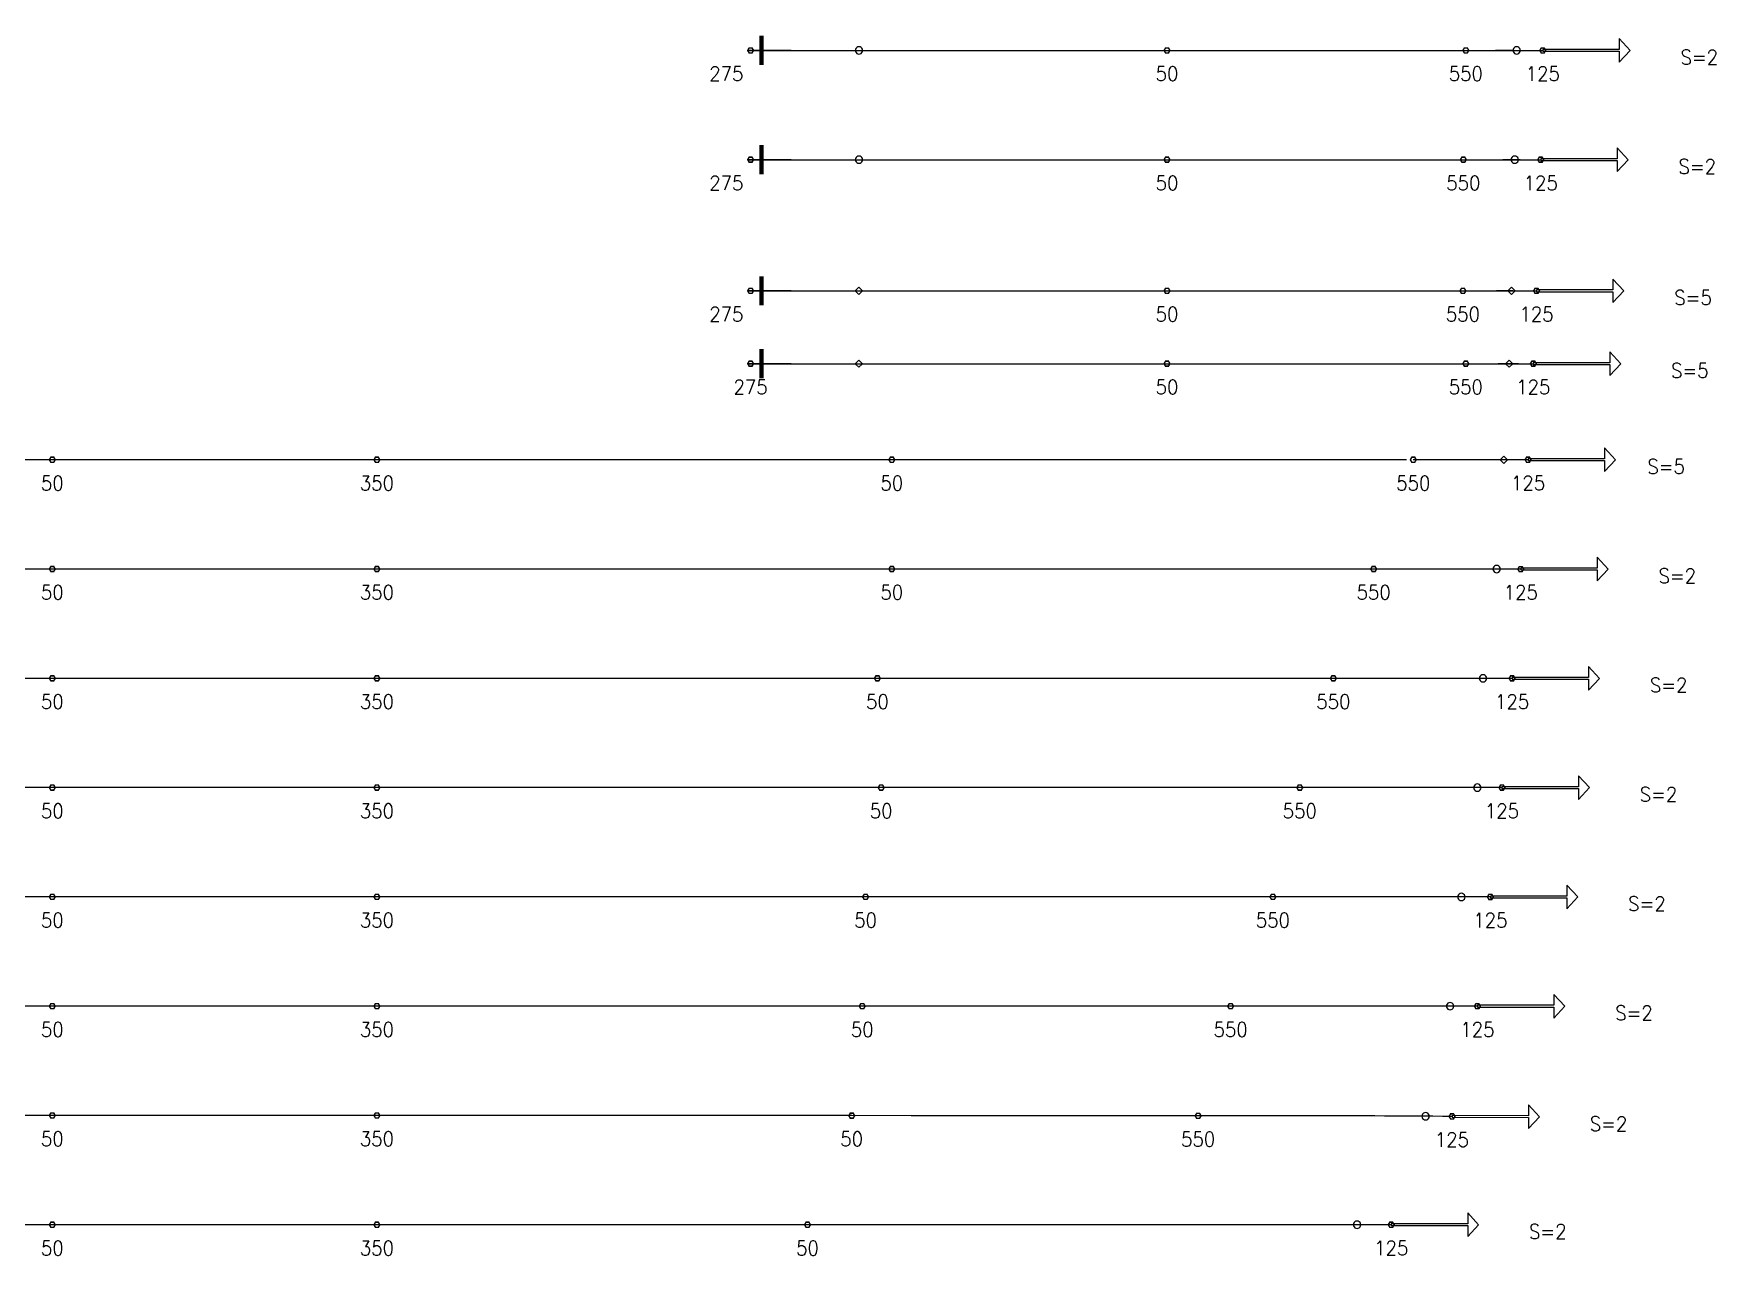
# Model space of a CAD drawing. Header units: millimetres. Extents: x -109376 to 505271, y -20580 to 113678.
# Drawn here: x 326172 to 349266, y 40080 to 56848 of the extents above; entities that cross this region are included whole.
import ezdxf

# ---------------------------------------------------------------- set-up
doc = ezdxf.new("R2010")
doc.units = ezdxf.units.MM
doc.layers.add('Current_plane_Tendon', color=7, linetype='Continuous', true_color=0xab0000)
doc.styles.get("Standard").update_dxf_attribs({"font": 'arial.ttf'})

# ---------------------------------------------------------------- blocks, each defined once
blk = doc.blocks.new('fdsfsdfdsf')
at = {"layer": 'Current_plane_Tendon', "color": 14, "linetype": 'Continuous', "true_color": 0xab0000, "elevation": 180}
for points in [[(460857, 315622, 60, 60, 0), (460857, 315222, 60, 60, 0)], [(460857, 314122, 60, 60, 0), (460857, 313722, 60, 60, 0)], [(460857, 312322, 60, 60, 0), (460857, 311922, 60, 60, 0)], [(460857, 311322, 60, 60, 0), (460857, 310922, 60, 60, 0)]]:
    blk.add_lwpolyline(points, format="xyseb", dxfattribs=at)
at = {"layer": 'Current_plane_Tendon', "color": 14, "linetype": 'Continuous', "true_color": 0xab0000}
for points, elevation in [([(462244, 315422), (462242, 315437), (462235, 315451), (462223, 315462), (462210, 315469), (462194, 315472), (462179, 315469), (462165, 315462), (462154, 315451), (462147, 315437), (462144, 315422), (462147, 315406), (462154, 315392), (462165, 315381), (462179, 315374), (462194, 315372), (462210, 315374), (462223, 315381), (462235, 315392), (462242, 315406), (462244, 315422)], 180), ([(471272, 315422), (471269, 315437), (471262, 315451), (471251, 315462), (471237, 315469), (471222, 315472), (471206, 315469), (471192, 315462), (471181, 315451), (471174, 315437), (471172, 315422), (471174, 315406), (471181, 315392), (471192, 315381), (471206, 315374), (471222, 315372), (471237, 315374), (471251, 315381), (471262, 315392), (471269, 315406), (471272, 315422)], 180), ([(471579, 315410), (472629, 315410), (472629, 315260), (472779, 315422), (472629, 315584), (472629, 315434), (471579, 315434)], 55), ([(471551, 313910), (472601, 313910), (472601, 313760), (472751, 313922), (472601, 314084), (472601, 313934), (471551, 313934)], 58), ([(462244, 313922), (462242, 313937), (462235, 313951), (462223, 313962), (462210, 313969), (462194, 313972), (462179, 313969), (462165, 313962), (462154, 313951), (462147, 313937), (462144, 313922), (462147, 313906), (462154, 313892), (462165, 313881), (462179, 313874), (462194, 313872), (462210, 313874), (462223, 313881), (462235, 313892), (462242, 313906), (462244, 313922)], 180), ([(471244, 313922), (471242, 313937), (471235, 313951), (471224, 313962), (471210, 313969), (471194, 313972), (471179, 313969), (471165, 313962), (471154, 313951), (471147, 313937), (471144, 313922), (471147, 313906), (471154, 313892), (471165, 313881), (471179, 313874), (471194, 313872), (471210, 313874), (471224, 313881), (471235, 313892), (471242, 313906), (471244, 313922)], 183), ([(471493, 312110), (472543, 312110), (472543, 311960), (472693, 312122), (472543, 312284), (472543, 312134), (471493, 312134)], 75), ([(462244, 312122), (462194, 312172), (462144, 312122), (462194, 312072), (462244, 312122)], 180), ([(471200, 312122), (471150, 312172), (471100, 312122), (471150, 312072), (471200, 312122)], 200), ([(462244, 311122), (462194, 311172), (462144, 311122), (462194, 311072), (462244, 311122)], 180), ([(471166, 311122), (471116, 311172), (471066, 311122), (471116, 311072), (471166, 311122)], 180), ([(471449, 311110), (472499, 311110), (472499, 310960), (472649, 311122), (472499, 311284), (472499, 311134), (471449, 311134)], 55), ([(471377, 309792), (472427, 309792), (472427, 309642), (472577, 309804), (472427, 309966), (472427, 309816), (471377, 309816)], 180), ([(471096, 309804), (471046, 309854), (470996, 309804), (471046, 309754), (471096, 309804)], 305), ([(470996, 308303), (470994, 308318), (470987, 308332), (470976, 308343), (470962, 308350), (470946, 308353), (470931, 308350), (470917, 308343), (470906, 308332), (470899, 308318), (470896, 308303), (470899, 308287), (470906, 308273), (470917, 308262), (470931, 308255), (470946, 308253), (470962, 308255), (470976, 308262), (470987, 308273), (470994, 308287), (470996, 308303)], 182), ([(471277, 308291), (472327, 308291), (472327, 308141), (472477, 308303), (472327, 308465), (472327, 308315), (471277, 308315)], 57), ([(471158, 306791), (472208, 306791), (472208, 306641), (472358, 306803), (472208, 306965), (472208, 306815), (471158, 306815)], 58), ([(470808, 306803), (470806, 306819), (470799, 306833), (470787, 306844), (470774, 306851), (470758, 306853), (470743, 306851), (470729, 306844), (470718, 306833), (470711, 306819), (470708, 306803), (470711, 306788), (470718, 306774), (470729, 306763), (470743, 306756), (470758, 306753), (470774, 306756), (470787, 306763), (470799, 306774), (470806, 306788), (470808, 306803)], 183), ([(470732, 305303), (470729, 305319), (470722, 305333), (470711, 305344), (470697, 305351), (470682, 305353), (470666, 305351), (470652, 305344), (470641, 305333), (470634, 305319), (470632, 305303), (470634, 305288), (470641, 305274), (470652, 305263), (470666, 305256), (470682, 305253), (470697, 305256), (470711, 305263), (470722, 305274), (470729, 305288), (470732, 305303)], 184), ([(471019, 305291), (472069, 305291), (472069, 305141), (472219, 305303), (472069, 305465), (472069, 305315), (471019, 305315)], 59), ([(470860, 303791), (471910, 303791), (471910, 303641), (472060, 303803), (471910, 303965), (471910, 303815), (470860, 303815)], 58), ([(470512, 303803), (470510, 303818), (470503, 303832), (470492, 303843), (470478, 303850), (470462, 303853), (470447, 303850), (470433, 303843), (470422, 303832), (470415, 303818), (470412, 303803), (470415, 303787), (470422, 303773), (470433, 303762), (470447, 303755), (470462, 303753), (470478, 303755), (470492, 303762), (470503, 303773), (470510, 303787), (470512, 303803)], 183), ([(470357, 302303), (470355, 302319), (470348, 302333), (470337, 302344), (470323, 302351), (470307, 302353), (470292, 302351), (470278, 302344), (470267, 302333), (470260, 302319), (470257, 302303), (470260, 302288), (470267, 302274), (470278, 302263), (470292, 302256), (470307, 302253), (470323, 302256), (470337, 302263), (470348, 302274), (470355, 302288), (470357, 302303)], 184), ([(470682, 302291), (471732, 302291), (471732, 302141), (471882, 302303), (471732, 302465), (471732, 302315), (470682, 302315)], 59), ([(470334, 300779), (471384, 300774), (471383, 300624), (471534, 300785), (471385, 300948), (471384, 300798), (470334, 300803)], 62), ([(470020, 300792), (470018, 300808), (470011, 300822), (470000, 300833), (469986, 300840), (469970, 300842), (469955, 300840), (469941, 300833), (469930, 300822), (469923, 300808), (469920, 300792), (469923, 300777), (469930, 300763), (469941, 300752), (469955, 300745), (469970, 300742), (469986, 300745), (470000, 300752), (470011, 300763), (470018, 300777), (470020, 300792)], 187), ([(469080, 299304), (469078, 299319), (469071, 299333), (469059, 299344), (469046, 299351), (469030, 299354), (469015, 299351), (469001, 299344), (468990, 299333), (468983, 299319), (468980, 299304), (468983, 299288), (468990, 299274), (469001, 299263), (469015, 299256), (469030, 299254), (469046, 299256), (469059, 299263), (469071, 299274), (469078, 299288), (469080, 299304)], 189), ([(469499, 299292), (470549, 299292), (470549, 299142), (470699, 299304), (470549, 299466), (470549, 299316), (469499, 299316)], 64)]:
    blk.add_lwpolyline(points, close=True, dxfattribs=dict(at, elevation=elevation))
for points, elevation in [([(460747, 315422, 20, 20, 0), (460727, 315456, 20, 20, 0), (460687, 315456, 20, 20, 0), (460667, 315422, 20, 20, 0), (460687, 315387, 20, 20, 0), (460727, 315387, 20, 20, 0)], 55), ([(466462, 315422, 20, 20, 0), (466442, 315456, 20, 20, 0), (466402, 315456, 20, 20, 0), (466382, 315422, 20, 20, 0), (466402, 315387, 20, 20, 0), (466442, 315387, 20, 20, 0)], -20), ([(470563, 315422, 20, 20, 0), (470543, 315456, 20, 20, 0), (470503, 315456, 20, 20, 0), (470483, 315422, 20, 20, 0), (470503, 315387, 20, 20, 0), (470543, 315387, 20, 20, 0)], 130), ([(471619, 315422, 20, 20, 0), (471599, 315456, 20, 20, 0), (471559, 315456, 20, 20, 0), (471539, 315422, 20, 20, 0), (471559, 315387, 20, 20, 0), (471599, 315387, 20, 20, 0)], 55), ([(460747, 313922, 20, 20, 0), (460727, 313956, 20, 20, 0), (460687, 313956, 20, 20, 0), (460667, 313922, 20, 20, 0), (460687, 313887, 20, 20, 0), (460727, 313887, 20, 20, 0)], 55), ([(466462, 313922, 20, 20, 0), (466442, 313956, 20, 20, 0), (466402, 313956, 20, 20, 0), (466382, 313922, 20, 20, 0), (466402, 313887, 20, 20, 0), (466442, 313887, 20, 20, 0)], -20), ([(470529, 313922, 20, 20, 0), (470509, 313956, 20, 20, 0), (470469, 313956, 20, 20, 0), (470449, 313922, 20, 20, 0), (470469, 313887, 20, 20, 0), (470509, 313887, 20, 20, 0)], 133), ([(471591, 313922, 20, 20, 0), (471571, 313956, 20, 20, 0), (471531, 313956, 20, 20, 0), (471511, 313922, 20, 20, 0), (471531, 313887, 20, 20, 0), (471571, 313887, 20, 20, 0)], 58), ([(460747, 312122, 20, 20, 0), (460727, 312156, 20, 20, 0), (460687, 312156, 20, 20, 0), (460667, 312122, 20, 20, 0), (460687, 312087, 20, 20, 0), (460727, 312087, 20, 20, 0)], 55), ([(466462, 312122, 20, 20, 0), (466442, 312156, 20, 20, 0), (466402, 312156, 20, 20, 0), (466382, 312122, 20, 20, 0), (466402, 312087, 20, 20, 0), (466442, 312087, 20, 20, 0)], -20), ([(470523, 312122, 20, 20, 0), (470503, 312156, 20, 20, 0), (470463, 312156, 20, 20, 0), (470443, 312122, 20, 20, 0), (470463, 312087, 20, 20, 0), (470503, 312087, 20, 20, 0)], 150), ([(471533, 312122, 20, 20, 0), (471513, 312156, 20, 20, 0), (471473, 312156, 20, 20, 0), (471453, 312122, 20, 20, 0), (471473, 312087, 20, 20, 0), (471513, 312087, 20, 20, 0)], 75), ([(460747, 311122, 20, 20, 0), (460727, 311156, 20, 20, 0), (460687, 311156, 20, 20, 0), (460667, 311122, 20, 20, 0), (460687, 311087, 20, 20, 0), (460727, 311087, 20, 20, 0)], 55), ([(466462, 311122, 20, 20, 0), (466442, 311156, 20, 20, 0), (466402, 311156, 20, 20, 0), (466382, 311122, 20, 20, 0), (466402, 311087, 20, 20, 0), (466442, 311087, 20, 20, 0)], -20), ([(470563, 311122, 20, 20, 0), (470543, 311156, 20, 20, 0), (470503, 311156, 20, 20, 0), (470483, 311122, 20, 20, 0), (470503, 311087, 20, 20, 0), (470543, 311087, 20, 20, 0)], 130), ([(471489, 311122, 20, 20, 0), (471469, 311156, 20, 20, 0), (471429, 311156, 20, 20, 0), (471409, 311122, 20, 20, 0), (471429, 311087, 20, 20, 0), (471469, 311087, 20, 20, 0)], 55), ([(451163, 309803, 20, 20, 0), (451143, 309838, 20, 20, 0), (451103, 309838, 20, 20, 0), (451083, 309803, 20, 20, 0), (451103, 309769, 20, 20, 0), (451143, 309769, 20, 20, 0)], -170), ([(455618, 309803, 20, 20, 0), (455598, 309838, 20, 20, 0), (455558, 309838, 20, 20, 0), (455538, 309803, 20, 20, 0), (455558, 309769, 20, 20, 0), (455598, 309769, 20, 20, 0)], 130), ([(462685, 309803, 20, 20, 0), (462665, 309838, 20, 20, 0), (462625, 309838, 20, 20, 0), (462605, 309803, 20, 20, 0), (462625, 309769, 20, 20, 0), (462665, 309769, 20, 20, 0)], -20), ([(469842, 309803, 20, 20, 0), (469822, 309838, 20, 20, 0), (469782, 309838, 20, 20, 0), (469762, 309803, 20, 20, 0), (469782, 309769, 20, 20, 0), (469822, 309769, 20, 20, 0)], 255), ([(471417, 309804, 20, 20, 0), (471397, 309838, 20, 20, 0), (471357, 309838, 20, 20, 0), (471337, 309804, 20, 20, 0), (471357, 309769, 20, 20, 0), (471397, 309769, 20, 20, 0)], 180), ([(451163, 308303, 20, 20, 0), (451143, 308338, 20, 20, 0), (451103, 308338, 20, 20, 0), (451083, 308303, 20, 20, 0), (451103, 308269, 20, 20, 0), (451143, 308269, 20, 20, 0)], -20), ([(455618, 308303, 20, 20, 0), (455598, 308338, 20, 20, 0), (455558, 308338, 20, 20, 0), (455538, 308303, 20, 20, 0), (455558, 308269, 20, 20, 0), (455598, 308269, 20, 20, 0)], 130), ([(462685, 308303, 20, 20, 0), (462665, 308338, 20, 20, 0), (462625, 308338, 20, 20, 0), (462605, 308303, 20, 20, 0), (462625, 308269, 20, 20, 0), (462665, 308269, 20, 20, 0)], -20), ([(469298, 308303, 20, 20, 0), (469278, 308338, 20, 20, 0), (469238, 308338, 20, 20, 0), (469218, 308303, 20, 20, 0), (469238, 308269, 20, 20, 0), (469278, 308269, 20, 20, 0)], 132), ([(471317, 308303, 20, 20, 0), (471297, 308337, 20, 20, 0), (471257, 308337, 20, 20, 0), (471237, 308303, 20, 20, 0), (471257, 308268, 20, 20, 0), (471297, 308268, 20, 20, 0)], 57), ([(451163, 306803, 20, 20, 0), (451143, 306838, 20, 20, 0), (451103, 306838, 20, 20, 0), (451083, 306803, 20, 20, 0), (451103, 306769, 20, 20, 0), (451143, 306769, 20, 20, 0)], -20), ([(455618, 306803, 20, 20, 0), (455598, 306838, 20, 20, 0), (455558, 306838, 20, 20, 0), (455538, 306803, 20, 20, 0), (455558, 306769, 20, 20, 0), (455598, 306769, 20, 20, 0)], 130), ([(462487, 306803, 20, 20, 0), (462467, 306838, 20, 20, 0), (462427, 306838, 20, 20, 0), (462407, 306803, 20, 20, 0), (462427, 306769, 20, 20, 0), (462467, 306769, 20, 20, 0)], -20), ([(468745, 306803, 20, 20, 0), (468725, 306838, 20, 20, 0), (468685, 306838, 20, 20, 0), (468665, 306803, 20, 20, 0), (468685, 306769, 20, 20, 0), (468725, 306769, 20, 20, 0)], 133), ([(471198, 306803, 20, 20, 0), (471178, 306838, 20, 20, 0), (471138, 306838, 20, 20, 0), (471118, 306803, 20, 20, 0), (471138, 306768, 20, 20, 0), (471178, 306768, 20, 20, 0)], 58), ([(451163, 305303, 20, 20, 0), (451143, 305338, 20, 20, 0), (451103, 305338, 20, 20, 0), (451083, 305303, 20, 20, 0), (451103, 305269, 20, 20, 0), (451143, 305269, 20, 20, 0)], -20), ([(455618, 305303, 20, 20, 0), (455598, 305338, 20, 20, 0), (455558, 305338, 20, 20, 0), (455538, 305303, 20, 20, 0), (455558, 305269, 20, 20, 0), (455598, 305269, 20, 20, 0)], 130), ([(462539, 305303, 20, 20, 0), (462519, 305338, 20, 20, 0), (462479, 305338, 20, 20, 0), (462459, 305303, 20, 20, 0), (462479, 305269, 20, 20, 0), (462519, 305269, 20, 20, 0)], -20), ([(468284, 305303, 20, 20, 0), (468264, 305338, 20, 20, 0), (468224, 305338, 20, 20, 0), (468204, 305303, 20, 20, 0), (468224, 305269, 20, 20, 0), (468264, 305269, 20, 20, 0)], 134), ([(471059, 305303, 20, 20, 0), (471039, 305338, 20, 20, 0), (470999, 305338, 20, 20, 0), (470979, 305303, 20, 20, 0), (470999, 305269, 20, 20, 0), (471039, 305269, 20, 20, 0)], 59), ([(451163, 303803, 20, 20, 0), (451143, 303838, 20, 20, 0), (451103, 303838, 20, 20, 0), (451083, 303803, 20, 20, 0), (451103, 303769, 20, 20, 0), (451143, 303769, 20, 20, 0)], -20), ([(455618, 303803, 20, 20, 0), (455598, 303838, 20, 20, 0), (455558, 303838, 20, 20, 0), (455538, 303803, 20, 20, 0), (455558, 303769, 20, 20, 0), (455598, 303769, 20, 20, 0)], 130), ([(462325, 303803, 20, 20, 0), (462305, 303838, 20, 20, 0), (462265, 303838, 20, 20, 0), (462245, 303803, 20, 20, 0), (462265, 303769, 20, 20, 0), (462305, 303769, 20, 20, 0)], -20), ([(467915, 303803, 20, 20, 0), (467895, 303838, 20, 20, 0), (467855, 303838, 20, 20, 0), (467835, 303803, 20, 20, 0), (467855, 303769, 20, 20, 0), (467895, 303769, 20, 20, 0)], 133), ([(470900, 303803, 20, 20, 0), (470880, 303838, 20, 20, 0), (470840, 303838, 20, 20, 0), (470820, 303803, 20, 20, 0), (470840, 303768, 20, 20, 0), (470880, 303768, 20, 20, 0)], 58), ([(451163, 302303, 20, 20, 0), (451143, 302338, 20, 20, 0), (451103, 302338, 20, 20, 0), (451083, 302303, 20, 20, 0), (451103, 302269, 20, 20, 0), (451143, 302269, 20, 20, 0)], -20), ([(455618, 302303, 20, 20, 0), (455598, 302338, 20, 20, 0), (455558, 302338, 20, 20, 0), (455538, 302303, 20, 20, 0), (455558, 302269, 20, 20, 0), (455598, 302269, 20, 20, 0)], 130), ([(462279, 302303, 20, 20, 0), (462259, 302338, 20, 20, 0), (462219, 302338, 20, 20, 0), (462199, 302303, 20, 20, 0), (462219, 302269, 20, 20, 0), (462259, 302269, 20, 20, 0)], -20), ([(467335, 302303, 20, 20, 0), (467315, 302338, 20, 20, 0), (467275, 302338, 20, 20, 0), (467255, 302303, 20, 20, 0), (467275, 302269, 20, 20, 0), (467315, 302269, 20, 20, 0)], 134), ([(470722, 302303, 20, 20, 0), (470702, 302338, 20, 20, 0), (470662, 302338, 20, 20, 0), (470642, 302303, 20, 20, 0), (470662, 302268, 20, 20, 0), (470702, 302268, 20, 20, 0)], 59), ([(451163, 300803, 20, 20, 0), (451143, 300838, 20, 20, 0), (451103, 300838, 20, 20, 0), (451083, 300803, 20, 20, 0), (451103, 300769, 20, 20, 0), (451143, 300769, 20, 20, 0)], -20), ([(455618, 300803, 20, 20, 0), (455598, 300838, 20, 20, 0), (455558, 300838, 20, 20, 0), (455538, 300803, 20, 20, 0), (455558, 300769, 20, 20, 0), (455598, 300769, 20, 20, 0)], 130), ([(462135, 300801, 20, 20, 0), (462115, 300835, 20, 20, 0), (462075, 300835, 20, 20, 0), (462055, 300801, 20, 20, 0), (462075, 300766, 20, 20, 0), (462115, 300766, 20, 20, 0)], -20), ([(466889, 300798, 20, 20, 0), (466869, 300833, 20, 20, 0), (466829, 300833, 20, 20, 0), (466809, 300798, 20, 20, 0), (466829, 300764, 20, 20, 0), (466869, 300764, 20, 20, 0)], 137), ([(470374, 300791, 20, 20, 0), (470354, 300825, 20, 20, 0), (470314, 300825, 20, 20, 0), (470294, 300791, 20, 20, 0), (470314, 300756, 20, 20, 0), (470354, 300756, 20, 20, 0)], 62), ([(451163, 299303, 20, 20, 0), (451143, 299338, 20, 20, 0), (451103, 299338, 20, 20, 0), (451083, 299303, 20, 20, 0), (451103, 299269, 20, 20, 0), (451143, 299269, 20, 20, 0)], -20), ([(455618, 299303, 20, 20, 0), (455598, 299338, 20, 20, 0), (455558, 299338, 20, 20, 0), (455538, 299303, 20, 20, 0), (455558, 299269, 20, 20, 0), (455598, 299269, 20, 20, 0)], 130), ([(461528, 299303, 20, 20, 0), (461508, 299338, 20, 20, 0), (461468, 299338, 20, 20, 0), (461448, 299303, 20, 20, 0), (461468, 299269, 20, 20, 0), (461508, 299269, 20, 20, 0)], -20), ([(469539, 299304, 20, 20, 0), (469519, 299338, 20, 20, 0), (469479, 299338, 20, 20, 0), (469459, 299304, 20, 20, 0), (469479, 299269, 20, 20, 0), (469519, 299269, 20, 20, 0)], 64)]:
    blk.add_lwpolyline(points, format="xyseb", close=True, dxfattribs=dict(at, elevation=elevation))
for points in [[(460707, 315422, 180), (461262, 315422, 176), (460667, 315422, 66)], [(460667, 315422, 37), (461417, 315422, 18), (462305, 315422, 2), (463193, 315422, -10), (464082, 315422, -18), (464970, 315422, -20), (465859, 315422, -15), (466747, 315422, -1), (467635, 315422, 23), (468524, 315422, 57), (469412, 315422, 100), (469967, 315422, 122), (470523, 315422, 130)], [(470523, 315422, 130), (470652, 315422, 129), (470782, 315422, 128), (470912, 315422, 124), (471042, 315422, 120), (471172, 315422, 115), (470930, 315422, 142), (471059, 315422, 134), (471189, 315422, 124), (471319, 315422, 114), (471449, 315422, 102), (471579, 315422, 89)], [(460707, 313922, 180), (461262, 313922, 176), (460667, 313922, 66)], [(460667, 313922, 37), (461417, 313922, 18), (462305, 313922, 2), (463193, 313922, -10), (464082, 313922, -18), (464970, 313922, -20), (465859, 313922, -15), (466747, 313922, -1), (467635, 313922, 23), (468524, 313922, 57), (469412, 313922, 100), (469967, 313922, 122), (470523, 313922, 130)], [(470489, 313922, 133), (470619, 313922, 133), (470749, 313922, 131), (470879, 313922, 128), (471009, 313922, 123), (471139, 313922, 118), (471268, 313922, 111), (471032, 313922, 136), (471162, 313922, 127), (471292, 313922, 117), (471422, 313922, 105), (471551, 313922, 92)], [(460707, 312122, 180), (461262, 312122, 176), (460667, 312122, 66)], [(460667, 312122, 37), (461417, 312122, 18), (462305, 312122, 2), (463193, 312122, -10), (464082, 312122, -18), (464970, 312122, -20), (465859, 312122, -15), (466747, 312122, -1), (467635, 312122, 23), (468524, 312122, 57), (469412, 312122, 100), (469967, 312122, 122), (470523, 312122, 130)], [(470483, 312122, 150), (470620, 312122, 149), (470757, 312122, 147), (470894, 312122, 143), (471031, 312122, 138), (471168, 312122, 131), (470944, 312122, 228), (471082, 312122, 218), (471219, 312122, 207), (471356, 312122, 194), (471493, 312122, 180)], [(460707, 311122, 180), (461262, 311122, 176), (460667, 311122, 66)], [(460667, 311122, 37), (461417, 311122, 18), (462305, 311122, 2), (463193, 311122, -10), (464082, 311122, -18), (464970, 311122, -20), (465859, 311122, -15), (466747, 311122, -1), (467635, 311122, 23), (468524, 311122, 57), (469412, 311122, 100), (469967, 311122, 122), (470523, 311122, 130)], [(470523, 311122, 130), (470644, 311122, 129), (470764, 311122, 128), (470885, 311122, 124), (471006, 311122, 120), (471127, 311122, 115), (471248, 311122, 108), (470965, 311122, 138), (471086, 311122, 129), (471207, 311122, 118), (471328, 311122, 107), (471449, 311122, 94)], [(455578, 309803, 130), (455022, 309803, 121), (454465, 309803, 92), (453908, 309803, 46), (453351, 309803, -20), (452794, 309803, -86), (452237, 309803, -132), (451680, 309803, -161), (451123, 309803, -170), (450566, 309803, -161), (450009, 309803, -132), (449452, 309803, -86), (448895, 309803, -20), (448338, 309803, 46), (447781, 309803, 92), (447224, 309803, 121), (446667, 309803, 130)], [(469711, 309803, 130), (468828, 309803, 125), (467945, 309803, 111), (467061, 309803, 88), (466178, 309803, 55), (465295, 309803, 22), (464411, 309803, -1), (463528, 309803, -15), (462645, 309803, -20), (461762, 309803, -15), (460878, 309803, -1), (459995, 309803, 22), (459112, 309803, 55), (458228, 309803, 88), (457345, 309803, 111), (456462, 309803, 125), (455578, 309803, 130)], [(471377, 309804, 180), (471257, 309804, 193), (471136, 309804, 205), (471016, 309804, 215), (470643, 309803, 225), (470523, 309803, 233), (470403, 309803, 240), (470283, 309803, 245), (470163, 309803, 249), (470042, 309803, 253), (469922, 309803, 254), (469802, 309803, 255)], [(455578, 308303, 130), (455022, 308303, 125), (454465, 308303, 111), (453908, 308303, 88), (453351, 308303, 55), (452794, 308303, 22), (452237, 308303, -1), (451680, 308303, -15), (451123, 308303, -20), (450566, 308303, -15), (450009, 308303, -1), (449452, 308303, 22), (448895, 308303, 55), (448338, 308303, 88), (447781, 308303, 111), (447224, 308303, 125), (446667, 308303, 130)], [(469711, 308303, 130), (468828, 308303, 125), (467945, 308303, 111), (467061, 308303, 88), (466178, 308303, 55), (465295, 308303, 22), (464411, 308303, -1), (463528, 308303, -15), (462645, 308303, -20), (461762, 308303, -15), (460878, 308303, -1), (459995, 308303, 22), (459112, 308303, 55), (458228, 308303, 88), (457345, 308303, 111), (456462, 308303, 125), (455578, 308303, 130)], [(471277, 308303, 180), (471157, 308303, 193), (471037, 308303, 205), (470916, 308303, 215), (470796, 308303, 225), (470676, 308303, 233), (470556, 308303, 240), (470172, 308303, 122), (470052, 308303, 127), (469932, 308303, 130), (469812, 308303, 132), (469691, 308303, 132)], [(455578, 306803, 130), (455022, 306803, 125), (454465, 306803, 111), (453908, 306803, 88), (453351, 306803, 55), (452794, 306803, 22), (452237, 306803, -1), (451680, 306803, -15), (451123, 306803, -20), (450566, 306803, -15), (450009, 306803, -1), (449452, 306803, 22), (448895, 306803, 55), (448338, 306803, 88), (447781, 306803, 111), (447224, 306803, 125), (446667, 306803, 130)], [(469316, 306803, 130), (468457, 306803, 125), (467599, 306803, 111), (466740, 306803, 88), (465882, 306803, 55), (465023, 306803, 22), (464164, 306803, -1), (463306, 306803, -15), (462447, 306803, -20), (461589, 306803, -15), (460730, 306803, -1), (459871, 306803, 22), (459013, 306803, 55), (458154, 306803, 88), (457296, 306803, 111), (456437, 306803, 125), (455578, 306803, 130)], [(471158, 306803, 180), (471012, 306803, 193), (470867, 306803, 205), (470722, 306803, 215), (470577, 306803, 225), (470431, 306803, 233), (470009, 306803, 117), (469864, 306803, 123), (469719, 306803, 127), (469573, 306803, 130), (469428, 306803, 132), (469283, 306803, 133)], [(455578, 305303, 130), (455022, 305303, 125), (454465, 305303, 111), (453908, 305303, 88), (453351, 305303, 55), (452794, 305303, 22), (452237, 305303, -1), (451680, 305303, -15), (451123, 305303, -20), (450566, 305303, -15), (450009, 305303, -1), (449452, 305303, 22), (448895, 305303, 55), (448338, 305303, 88), (447781, 305303, 111), (447224, 305303, 125), (446667, 305303, 130)], [(469420, 305303, 130), (468555, 305303, 125), (467690, 305303, 111), (466825, 305303, 88), (465960, 305303, 55), (465095, 305303, 22), (464230, 305303, -1), (463365, 305303, -15), (462499, 305303, -20), (461634, 305303, -15), (460769, 305303, -1), (459904, 305303, 22), (459039, 305303, 55), (458174, 305303, 88), (457309, 305303, 111), (456444, 305303, 125), (455578, 305303, 130)], [(471019, 305303, 180), (470896, 305303, 193), (470774, 305303, 205), (470651, 305303, 215), (470529, 305303, 225), (470406, 305303, 233), (470283, 305303, 240), (469869, 305303, 125), (469746, 305303, 129), (469624, 305303, 132), (469501, 305303, 134), (469379, 305303, 134)], [(455578, 303803, 130), (455022, 303803, 125), (454465, 303803, 111), (453908, 303803, 88), (453351, 303803, 55), (452794, 303803, 22), (452237, 303803, -1), (451680, 303803, -15), (451123, 303803, -20), (450566, 303803, -15), (450009, 303803, -1), (449452, 303803, 22), (448895, 303803, 55), (448338, 303803, 88), (447781, 303803, 111), (447224, 303803, 125), (446667, 303803, 130)], [(468991, 303803, 130), (468153, 303803, 125), (467315, 303803, 111), (466476, 303803, 88), (465638, 303803, 55), (464800, 303803, 22), (463961, 303803, -1), (463123, 303803, -15), (462285, 303803, -20), (461447, 303803, -15), (460608, 303803, -1), (459770, 303803, 22), (458932, 303803, 55), (458093, 303803, 88), (457255, 303803, 111), (456417, 303803, 125), (455578, 303803, 130)], [(470860, 303803, 180), (470701, 303803, 194), (470542, 303803, 207), (470383, 303803, 218), (470223, 303803, 228), (470064, 303803, 236), (469905, 303803, 243), (469436, 303803, 126), (469277, 303803, 130), (469117, 303803, 132), (468958, 303803, 133)], [(455578, 302303, 130), (455022, 302303, 125), (454465, 302303, 111), (453908, 302303, 88), (453351, 302303, 55), (452794, 302303, 22), (452237, 302303, -1), (451680, 302303, -15), (451123, 302303, -20), (450566, 302303, -15), (450009, 302303, -1), (449452, 302303, 22), (448895, 302303, 55), (448338, 302303, 88), (447781, 302303, 111), (447224, 302303, 125), (446667, 302303, 130)], [(468899, 302303, 130), (468066, 302303, 125), (467234, 302303, 111), (466401, 302303, 88), (465569, 302303, 55), (464736, 302303, 22), (463904, 302303, -1), (463071, 302303, -15), (462239, 302303, -20), (461406, 302303, -15), (460574, 302303, -1), (459741, 302303, 22), (458909, 302303, 55), (458076, 302303, 88), (457244, 302303, 111), (456411, 302303, 125), (455578, 302303, 130)], [(470682, 302303, 180), (470532, 302303, 194), (470382, 302303, 207), (470232, 302303, 218), (469753, 302303, 107), (469603, 302303, 116), (469453, 302303, 122), (469303, 302303, 128), (469153, 302303, 131), (469003, 302303, 134), (468853, 302303, 134)], [(455578, 300803, 130), (455022, 300803, 125), (454465, 300803, 111), (453908, 300803, 88), (453351, 300803, 55), (452794, 300803, 22), (452237, 300803, -1), (451680, 300803, -15), (451123, 300803, -20), (450566, 300803, -15), (450009, 300803, -1), (449452, 300803, 22), (448895, 300803, 55), (448338, 300803, 88), (447781, 300803, 111), (447224, 300803, 125), (446667, 300803, 130)], [(468611, 300798, 130), (467796, 300798, 125), (466982, 300799, 111), (466167, 300799, 88), (465353, 300799, 55), (464538, 300800, 22), (463724, 300800, -1), (462909, 300800, -15), (462095, 300801, -20), (461280, 300801, -15), (460466, 300801, -1), (459651, 300802, 22), (458837, 300802, 55), (458022, 300802, 88), (457207, 300803, 111), (456393, 300803, 125), (455578, 300803, 130)], [(470334, 300791, 180), (470202, 300791, 193), (470069, 300792, 205), (469937, 300793, 215), (469805, 300793, 225), (469673, 300794, 233), (469540, 300794, 240), (469408, 300795, 245), (469276, 300796, 249), (468805, 300797, 134), (468673, 300798, 136), (468540, 300798, 137)], [(455578, 299303, 130), (455022, 299303, 125), (454465, 299303, 111), (453908, 299303, 88), (453351, 299303, 55), (452794, 299303, 22), (452237, 299303, -1), (451680, 299303, -15), (451123, 299303, -20), (450566, 299303, -15), (450009, 299303, -1), (449452, 299303, 22), (448895, 299303, 55), (448338, 299303, 88), (447781, 299303, 111), (447224, 299303, 125), (446667, 299303, 130)], [(467398, 299303, 130), (466660, 299303, 125), (465921, 299303, 111), (465182, 299303, 88), (464443, 299303, 55), (463705, 299303, 22), (462966, 299303, -1), (462227, 299303, -15), (461488, 299303, -20), (460750, 299303, -15), (460011, 299303, -1), (459272, 299303, 22), (458533, 299303, 55), (457795, 299303, 88), (457056, 299303, 111), (456317, 299303, 125), (455578, 299303, 130)], [(469499, 299304, 180), (469451, 299304, 184), (469281, 299304, 195), (469110, 299304, 206), (468940, 299304, 215), (468769, 299304, 223), (468251, 299303, 115), (468081, 299303, 120), (467910, 299303, 124), (467739, 299303, 128), (467569, 299303, 129), (467398, 299303, 130)]]:
    blk.add_polyline3d(points, dxfattribs=at)
at = {"layer": 'Current_plane_Tendon', "color": 14, "linetype": 'Continuous', "true_color": 0xab0000, "char_height": 200, "attachment_point": 5}
for s, insert in [('\\FSTANDARD.shx;\xa0S=2', (473679, 315329, 214)), ('\\FSTANDARD.shx;275', (460374, 315102, 180)), ('\\FSTANDARD.shx;50', (466422, 315102, -20)), ('\\FSTANDARD.shx;550', (470523, 315102, 130)), ('\\FSTANDARD.shx;125', (471579, 315102, 89)), ('\\FSTANDARD.shx;\xa0S=2', (473651, 313829, 217)), ('\\FSTANDARD.shx;275', (460374, 313602, 180)), ('\\FSTANDARD.shx;50', (466422, 313602, -20)), ('\\FSTANDARD.shx;550', (470489, 313602, 133)), ('\\FSTANDARD.shx;125', (471551, 313602, 92)), ('\\FSTANDARD.shx;\xa0S=5', (473593, 312029, 305)), ('\\FSTANDARD.shx;275', (460374, 311802, 180)), ('\\FSTANDARD.shx;50', (466422, 311802, -20)), ('\\FSTANDARD.shx;550', (470483, 311802, 150)), ('\\FSTANDARD.shx;125', (471493, 311802, 180)), ('\\FSTANDARD.shx;\xa0S=5', (473549, 311029, 219)), ('\\FSTANDARD.shx;275', (460707, 310802, 180)), ('\\FSTANDARD.shx;50', (466422, 310802, -20)), ('\\FSTANDARD.shx;550', (470523, 310802, 130)), ('\\FSTANDARD.shx;125', (471449, 310802, 94)), ('\\FSTANDARD.shx;\xa0S=5', (473224, 309711, 305)), ('\\FSTANDARD.shx;50', (451123, 309483, -170)), ('\\FSTANDARD.shx;350', (455578, 309483, 130)), ('\\FSTANDARD.shx;50', (462645, 309483, -20)), ('\\FSTANDARD.shx;550', (469802, 309483, 255)), ('\\FSTANDARD.shx;125', (471377, 309484, 180)), ('\\FSTANDARD.shx;\xa0S=2', (473377, 308210, 305)), ('\\FSTANDARD.shx;50', (451123, 307983, -20)), ('\\FSTANDARD.shx;350', (455578, 307983, 130)), ('\\FSTANDARD.shx;50', (462645, 307983, -20)), ('\\FSTANDARD.shx;550', (469258, 307983, 132)), ('\\FSTANDARD.shx;125', (471277, 307983, 180)), ('\\FSTANDARD.shx;\xa0S=2', (473258, 306711, 305)), ('\\FSTANDARD.shx;50', (451123, 306483, -20)), ('\\FSTANDARD.shx;350', (455578, 306483, 130)), ('\\FSTANDARD.shx;50', (462447, 306483, -20)), ('\\FSTANDARD.shx;550', (468705, 306483, 133)), ('\\FSTANDARD.shx;125', (471158, 306483, 180)), ('\\FSTANDARD.shx;\xa0S=2', (473119, 305211, 305)), ('\\FSTANDARD.shx;50', (451123, 304983, -20)), ('\\FSTANDARD.shx;350', (455578, 304983, 130)), ('\\FSTANDARD.shx;50', (462499, 304983, -20)), ('\\FSTANDARD.shx;550', (468244, 304983, 134)), ('\\FSTANDARD.shx;125', (471019, 304983, 180)), ('\\FSTANDARD.shx;\xa0S=2', (472960, 303710, 305)), ('\\FSTANDARD.shx;50', (451123, 303483, -20)), ('\\FSTANDARD.shx;350', (455578, 303483, 130)), ('\\FSTANDARD.shx;50', (462285, 303483, -20)), ('\\FSTANDARD.shx;550', (467875, 303483, 133)), ('\\FSTANDARD.shx;125', (470860, 303483, 180)), ('\\FSTANDARD.shx;\xa0S=2', (472782, 302211, 305)), ('\\FSTANDARD.shx;50', (451123, 301983, -20)), ('\\FSTANDARD.shx;350', (455578, 301983, 130)), ('\\FSTANDARD.shx;50', (462239, 301983, -20)), ('\\FSTANDARD.shx;550', (467295, 301983, 134)), ('\\FSTANDARD.shx;125', (470682, 301983, 180)), ('\\FSTANDARD.shx;50', (451123, 300483, -20)), ('\\FSTANDARD.shx;350', (455578, 300483, 130)), ('\\FSTANDARD.shx;\xa0S=2', (471599, 299211, 305)), ('\\FSTANDARD.shx;50', (451123, 298983, -20)), ('\\FSTANDARD.shx;350', (455578, 298983, 130)), ('\\FSTANDARD.shx;50', (461488, 298983, -20)), ('\\FSTANDARD.shx;125', (469499, 298984, 180))]:
    blk.add_mtext(s, dxfattribs=dict(at, insert=insert))
for s, insert, rotation in [('\\FSTANDARD.shx;\xa0S=2', (472433, 300689, 305), 359.7422), ('\\FSTANDARD.shx;50', (462094, 300481, -20), 359.976), ('\\FSTANDARD.shx;550', (466849, 300478, 137), 359.976), ('\\FSTANDARD.shx;125', (470332, 300471, 180), 359.7422)]:
    blk.add_mtext(s, dxfattribs=dict(at, insert=insert, rotation=rotation))

msp = doc.modelspace()

# ---------------------------------------------------------------- block references
at = {"layer": 'Current_plane_Tendon', "linetype": 'Continuous'}
msp.add_blockref('fdsfsdfdsf', (-124695.6, -258803.5, -180), dxfattribs=at)

doc.saveas('drawing.dxf')
